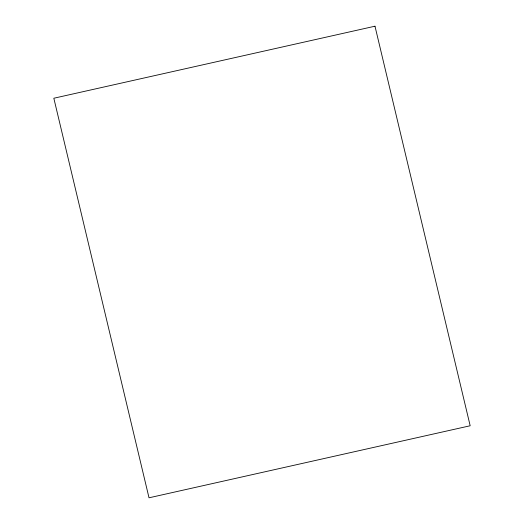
<?xml version="1.0" encoding="UTF-8"?>
<svg xmlns="http://www.w3.org/2000/svg" width="524" height="524" viewBox="0 0 524 524"><rect width="100%" height="100%" fill="white"/><g stroke="black" fill="none" stroke-linecap="round" stroke-linejoin="round"><path stroke-width="0.79" d="M374.981 26.2L53.828 98.237L149.019 497.8L470.172 425.763L374.981 26.2"/></g></svg>
